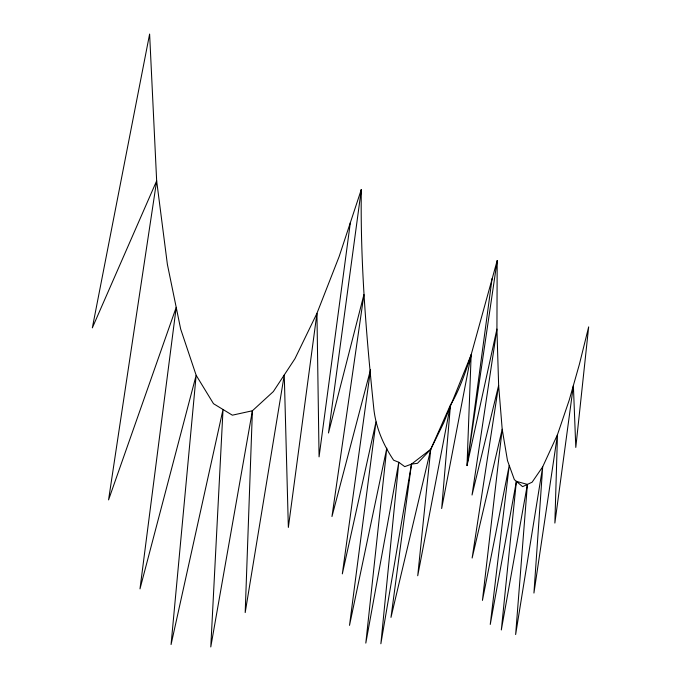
<?xml version="1.0" encoding="UTF-8"?>
<svg xmlns="http://www.w3.org/2000/svg" width="681" height="681" viewBox="0 0 681 681"><rect width="100%" height="100%" fill="white"/><g stroke="black" fill="none" stroke-linecap="round" stroke-linejoin="round"><path stroke-width="1.02" d="M497.19 260.542L496.926 329.068L498.637 385.403L502.195 429.26L507.49 460.611L514.351 479.628L522.616 486.66L532.116 482.191L542.689 466.808L557.492 434.606L569.29 399.9L579.378 364.344L588.665 326.88L575.794 447.434L573.385 385.642L554.862 523.068L557.492 434.606L533.93 593.049L542.689 466.808L515.636 634.547L527.4 484.404L516.385 481.365L490.252 624.434L509.235 465.455L482.437 600.387L502.195 429.26L472.137 558.028L498.637 385.403L472.035 495.027L496.926 329.068L467.021 465.6L471.158 354.758L497.19 260.542L467.021 465.6L492.082 278.538M516.385 481.365L501.318 629.959L527.4 484.404M350.323 222.747L319.066 456.874L316.946 313.328L339.138 256.567L361.322 189.505C360.206 262.279 366.208 334.797 373.648 407.085C375.401 426.442 382.935 444.242 393.609 460.194L398.802 462.28L404.744 466.638L411.477 464.119L417.487 463.31L430.732 449.332L443.68 422.858L471.158 354.758L441.663 508.537L450.499 404.82A524.676 52.48 -82.9 0 0 471.158 354.758M411.477 464.119L390.979 617.395L430.732 449.332L450.499 404.82L417.725 575.743L430.732 449.332L411.477 464.119L380.866 643.766L398.802 462.28L365.808 643.111L386.799 448.132L349.515 625.362L375.989 421.914L342.322 573.887L370.541 369.664L331.962 516.538L363.935 294.575L328.48 432.997L361.322 189.505M252.396 410.771L245.194 612.585L284.266 374.959L288.352 527.426L316.946 313.328L294.95 358.7L273.353 391.558L252.396 410.771L232.349 415.18L213.494 403.688L196.154 375.274L180.669 329.059L167.381 264.373L156.656 180.831L149.616 34.05L92.335 327.867L156.656 180.831L108.56 499.897L176.209 307.352L139.988 588.886L196.154 375.274L171.067 644.549L223.027 409.502L210.778 646.95L252.396 410.771"/></g></svg>
